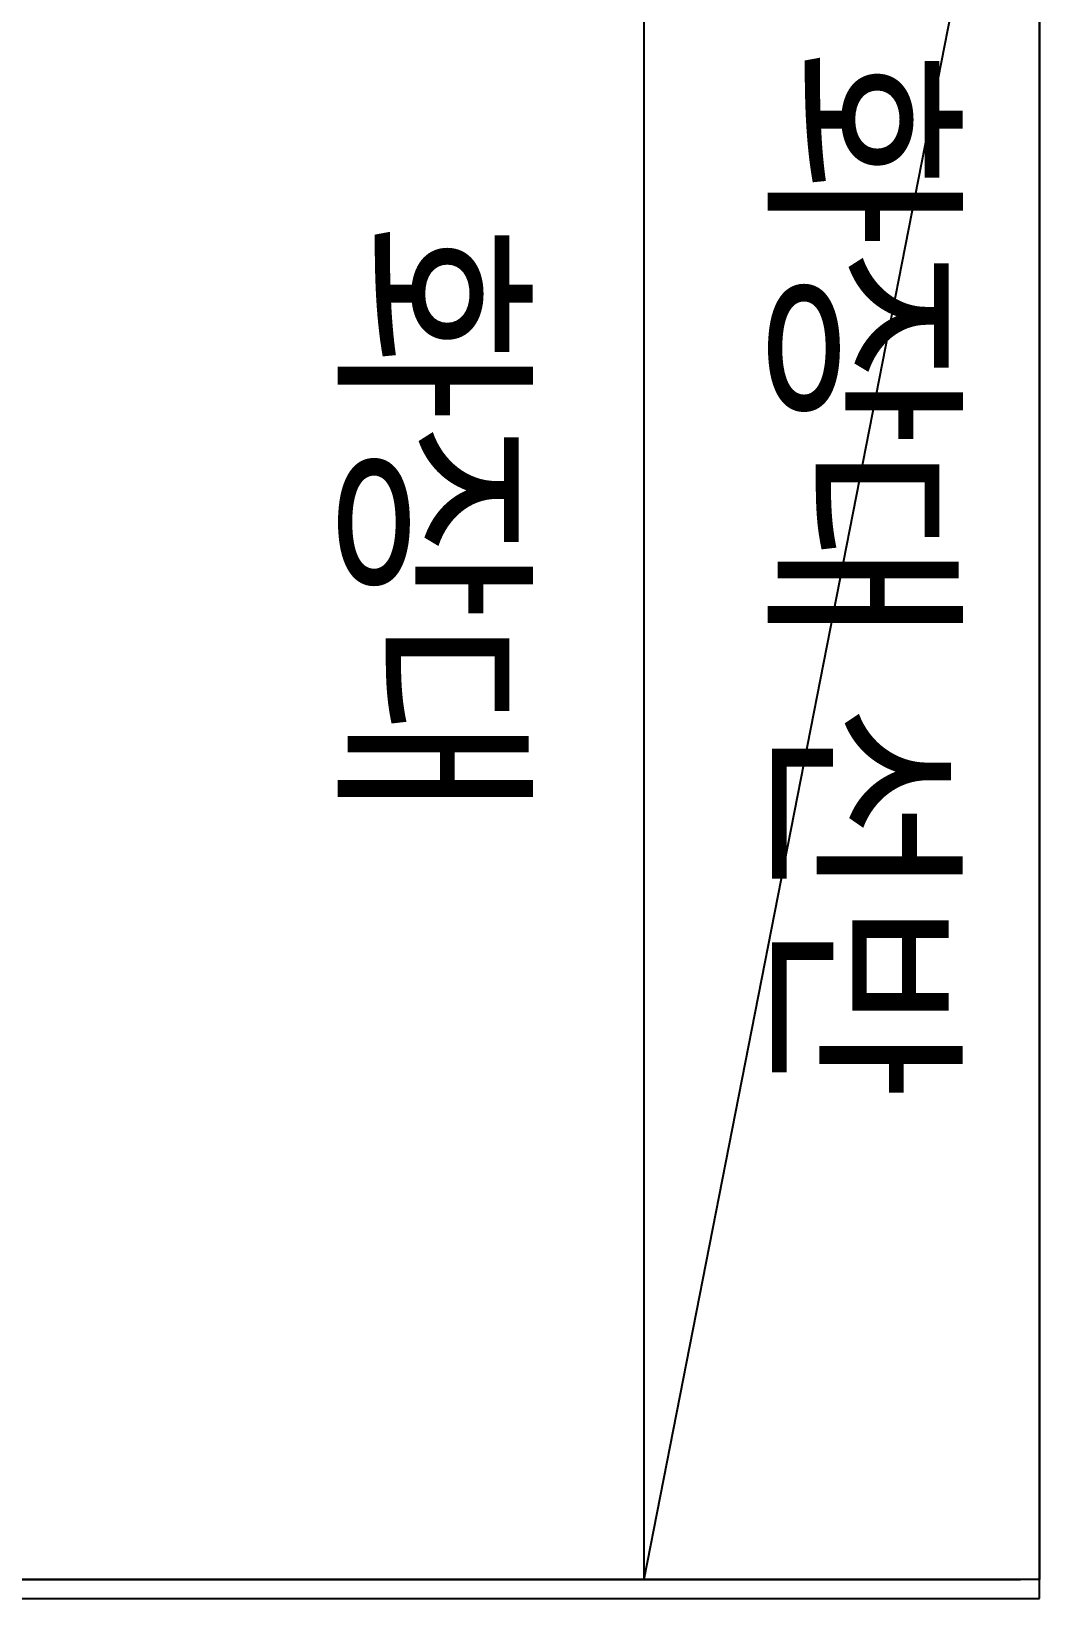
# Model space of a CAD drawing. Header units: millimetres. Extents: x -551172 to 232469, y -3435 to 261611.
# Drawn here: x 120784 to 121421, y 105505 to 106495 of the extents above; entities that cross this region are included whole.
import ezdxf

# ---------------------------------------------------------------- set-up
doc = ezdxf.new("R2010")
doc.units = ezdxf.units.MM
doc.header["$LTSCALE"] = 10
for name, color, linetype in [('0-ELC TEXT', 7, 'Continuous'), ('06-FUR', 6, 'Continuous'), ('C-FIN', 5, 'Continuous'), ('도면층2', 2, 'Continuous')]:
    doc.layers.add(name, color=color, linetype=linetype)
doc.styles.add('코레일둥고', font='Korail_Round_Gothic_Medium.ttf')

msp = doc.modelspace()

# ---------------------------------------------------------------- linework, layer by layer
at = {"layer": '06-FUR'}
for p in [(121171.38, 106793.3), (121421.38, 106793.3)]:
    msp.add_line(p, (121171.38, 105517.3), dxfattribs=at)
msp.add_lwpolyline([(120671.38, 106793.3), (121421.38, 106793.3), (121421.38, 105517.3), (120671.38, 105517.3)], close=True, dxfattribs=at)
at = {"layer": 'C-FIN'}
msp.add_line((120341.38, 105517.3), (121409.38, 105517.3), dxfattribs=at)
at = {"layer": '도면층2'}
for p, q in [((121421.38, 105505.3), (121421.38, 106805.3)), ((120341.38, 105505.3), (121421.38, 105505.3))]:
    msp.add_line(p, q, dxfattribs=at)

# ---------------------------------------------------------------- texts
at = {"layer": '0-ELC TEXT', "style": '코레일둥고'}
for s, p in [('화장대 선반', (121260.15, 106483.99)), ('화장대', (120988.52, 106373.99))]:
    msp.add_text(s, height=100, rotation=270, dxfattribs=at).set_placement(p)

doc.saveas('drawing.dxf')
